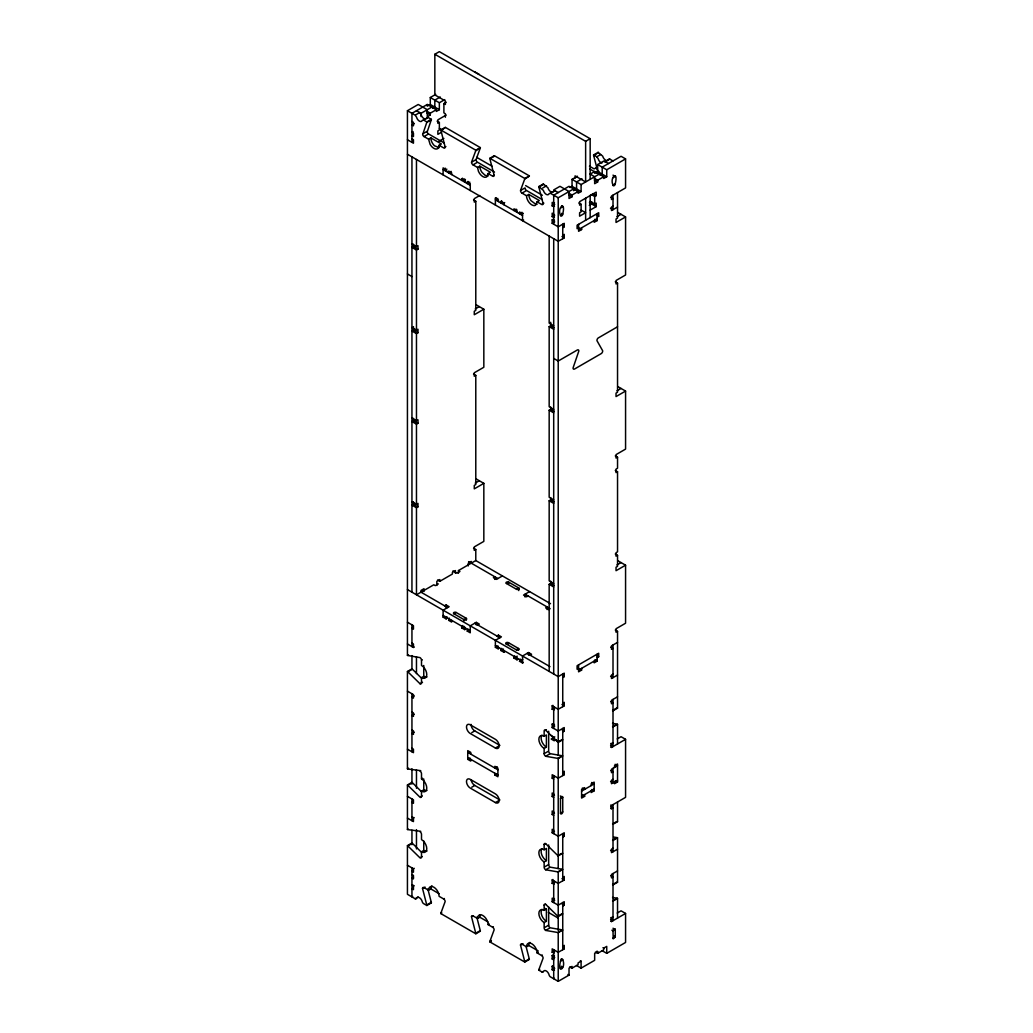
<?xml version="1.0" encoding="UTF-8"?>
<svg xmlns="http://www.w3.org/2000/svg" width="1033" height="1033" viewBox="0 0 1033 1033"><rect width="100%" height="100%" fill="white"/><g stroke="black" fill="none" stroke-linecap="round" stroke-linejoin="round"><path stroke-width="1.5" d="M477.543 167.462L479.803 166.145L490.365 172.24L488.105 173.557L487.214 176.423A7.438 4.3 60 0 1 478.46 171.375L477.543 167.462L473.024 164.841A2.131 1.227 60 0 1 471.513 162.233L475.761 150.676A2.131 1.227 60 0 0 475.826 150.211L480.345 147.603L445.365 127.395L440.833 130.016L445.146 147.009A2.131 1.227 60 0 1 443.635 147.887L439.115 145.266L439.012 146.402A7.463 4.313 60 0 1 435.371 148.946A7.463 4.313 60 0 1 430.115 144.388L428.566 139.171L424.034 136.563A2.131 1.227 60 0 1 422.639 134.652L426.771 122.398A2.131 1.227 60 0 0 426.836 121.933L431.368 119.324L427.739 117.297L426.758 117.827A4.261 2.466 60 0 1 423.917 118.498A4.261 2.466 60 0 1 421.077 114.534L419.656 112.558L415.886 114.74M526.533 195.741L528.793 194.436L539.342 200.531L537.083 201.835L535.533 205.244A7.476 4.313 60 0 1 530.265 203.721A7.476 4.313 60 0 1 526.61 196.967L526.533 195.741L522.001 193.119A2.131 1.227 60 0 1 520.49 190.511L524.738 178.954A2.131 1.227 60 0 0 524.803 178.489L529.335 175.881L494.342 155.686L489.823 158.294A2.131 1.227 60 0 0 489.887 158.824L494.136 175.287L493.374 175.726M596.299 168.715L596.403 167.591L594.13 168.896L589.443 166.184M615.268 937.021L613.202 938.829L613.008 930.849A1.601 0.93 -60 0 1 614.144 928.899A1.601 0.93 -60 0 1 615.268 929.545L615.268 937.021L614.144 936.363M444.242 143.006L428.566 133.954A2.131 1.227 60 0 1 427.158 132.043L431.303 119.776A2.131 1.227 60 0 0 431.368 119.324M472.262 161.794L476.032 159.624L480.28 148.068A2.131 1.227 60 0 0 480.345 147.603M476.807 917.162L480.28 930.63A2.131 1.227 60 0 1 480.345 931.172L475.826 933.78L440.833 913.585A2.131 1.227 60 0 1 440.897 913.12L445.146 901.564A2.131 1.227 60 0 0 443.635 898.942L439.115 896.334A7.463 4.313 60 0 0 433.834 887.192A7.463 4.313 60 0 0 428.566 890.239L424.034 887.631A2.131 1.227 60 0 0 422.523 888.496L426.771 904.96A2.131 1.227 60 0 1 426.836 905.502L431.368 902.881A2.131 1.227 60 0 0 431.303 902.351L427.843 888.974M526.081 946.564L529.27 958.908A2.131 1.227 60 0 1 529.335 959.45L524.803 962.059L489.823 941.864A2.131 1.227 60 0 1 489.887 941.399L494.136 929.842A2.131 1.227 60 0 0 492.625 927.221L488.105 924.612A7.463 4.313 60 0 0 482.824 915.47A7.463 4.313 60 0 0 477.543 918.518L473.024 915.909L471.513 916.775L475.761 933.238A2.131 1.227 60 0 1 475.826 933.78M569.777 966.836L572.05 968.141L572.05 966.41L569.028 968.141L569.028 975.113L558.22 981.35L550.512 976.908A2.131 1.227 60 0 1 549.091 974.92A4.261 2.466 60 0 0 546.25 970.955A4.261 2.466 60 0 0 543.41 971.64A2.131 1.227 60 0 1 541.989 971.976L538.8 970.142A2.131 1.227 60 0 1 538.864 969.677L543.113 958.12A2.131 1.227 60 0 0 541.602 955.512L537.083 952.891A7.463 4.313 60 0 0 531.801 943.749A7.463 4.313 60 0 0 526.533 946.796L522.001 944.188A2.131 1.227 60 0 0 520.503 945.066L524.738 961.529A2.131 1.227 60 0 1 524.803 962.059M608.411 159.431L609.38 158.914L613.008 160.928M445.391 117.233L445.391 113.759L443.893 112.881L443.893 103.597L445.391 104.462L445.391 100.989L434.841 94.894L434.841 54.258L439.361 51.65L590.166 138.706L590.166 179.342M421.477 678.139L412.374 669.203A2.131 1.227 60 0 0 411.947 668.88L407.428 671.489A2.131 1.227 60 0 1 407.854 671.812L419.992 683.73A2.131 1.227 60 0 0 421.503 682.852L421.503 677.635A7.463 4.313 60 0 0 426.771 674.588A7.463 4.313 60 0 0 421.503 665.446L421.503 660.216A2.131 1.227 60 0 0 419.992 657.608L407.854 655.503A2.131 1.227 60 0 1 407.428 655.335L407.428 110.725L418.236 104.475L427.275 109.705L427.275 116.664L430.296 114.934L430.296 113.191L436.326 109.705L436.326 111.448L439.348 109.705L439.348 102.745L430.296 97.515L430.296 104.475L439.348 109.705M430.296 97.515L435.719 94.377M436.326 109.705L427.275 104.475L411.947 113.333L411.947 142.347M440.252 96.999L434.816 100.124L434.816 107.096L432.814 108.258M428.282 105.637L430.296 104.475M416.467 110.725L420.999 113.333L431.807 107.096M439.348 102.745L444.771 99.607M443.893 103.597L446.153 102.293M414.207 123.637L411.947 124.941L413.458 125.806L413.458 122.333L411.947 121.455M407.428 110.725L415.124 115.167L416.544 117.155A4.261 2.466 60 0 0 419.398 121.119A4.261 2.466 60 0 0 422.239 120.435L427.43 117.917M426.771 122.398L430.541 120.215M413.084 131.54L411.947 132.198L413.458 133.063L413.458 136.55L411.947 135.685L412.696 135.246M446.153 115.063L437.863 119.854L437.863 123.327L439.361 122.462L439.361 130.003L437.863 130.881L437.863 134.355L441.478 132.276M423.285 133.515L427.055 131.346M424.034 136.563L427.804 134.393M442.408 129.68L445.365 127.395M428.566 139.171L430.826 137.867L441.375 143.961L439.115 145.266M438.999 141.25L443.893 138.422M444.397 147.448L445.907 146.583M475.761 150.676L479.532 148.494M445.52 168.237L443.118 169.632L470.26 185.307M443.105 174.861L443.105 167.888L446.127 169.632L446.876 169.192M446.876 170.936L446.127 171.375L446.127 169.632M451.15 171.375L448.645 172.821L448.645 171.091L451.653 172.821L451.653 174.564M473.024 164.841L476.794 162.672M490.636 158.398L491.398 157.959M492.147 157.52L492.896 157.093M493.658 156.654L494.407 156.215A2.131 1.227 60 0 1 494.342 155.686M463.972 179.071L461.712 180.375L462.461 178.192M461.712 178.632L464.721 180.375L465.483 179.936M465.483 181.679L464.721 182.118L464.721 180.375M469.757 182.118L467.239 183.564L467.988 181.382M479.738 195.508L474.276 198.659L474.276 202.132L475.787 201.267L475.787 310.391L474.276 311.256L474.276 314.742L483.831 309.229L483.831 367.27L474.276 372.784L474.276 376.257L475.787 375.392L475.787 484.516L474.276 485.381L474.276 488.867L483.831 483.354L483.831 541.395L474.276 546.909L474.276 550.395L475.787 549.517L475.787 560.545L458.445 570.565L458.445 573.173M434.841 54.258L585.634 141.327L590.166 138.706M524.738 178.954L528.509 176.772M495.388 205.038L495.388 198.078L496.137 197.639M417.978 249.147L413.458 246.538L411.947 247.404L416.467 250.025L417.978 249.147L417.978 245.673L416.467 246.538L411.947 243.93M497.803 198.426L495.388 199.808L522.53 215.484M501.676 202.571L500.915 203.01L501.676 200.828M521.252 190.072L525.022 187.903A2.131 1.227 60 0 0 526.533 190.511L542.209 199.563M500.915 201.267L503.936 203.01L504.685 202.571M522.001 193.119L525.771 190.95M537.083 201.835L541.602 204.444A2.131 1.227 60 0 0 543.113 203.578L538.864 187.115A2.131 1.227 60 0 1 538.8 186.573L543.332 183.964L547.929 187.774A4.261 2.466 60 0 0 550.77 191.738A4.261 2.466 60 0 0 553.623 191.066L555.044 190.718M597.9 171.943L593.652 155.479A2.131 1.227 60 0 1 593.601 154.937L598.12 152.329L602.717 156.151A4.261 2.466 60 0 0 605.118 159.805A4.261 2.466 60 0 0 607.985 160.102M539.626 186.676L543.397 184.494M593.652 155.479L596.674 153.736M542.738 187.98L546.509 185.798M593.601 154.937L596.777 156.784L600.547 154.601M572.05 179.355L581.088 184.584L581.088 191.544L572.05 186.314L572.05 179.355L577.473 176.217M610.748 197.342L613.008 198.659L611.497 199.524L611.497 196.038L625.572 187.916L625.572 158.901L606.733 169.774L606.733 176.746L597.681 171.517L597.681 164.557L603.956 160.928L608.489 163.537M538.8 186.573L543.41 190.395A4.261 2.466 60 0 0 546.25 194.359A4.261 2.466 60 0 0 549.091 193.675L554.282 191.157M606.061 161.264L609.832 159.095M522.027 212.294L519.522 213.741L519.522 211.997L522.53 213.741L523.279 213.314M581.992 178.838L576.569 181.963L576.569 188.936L573.547 190.679M589.843 174.306L594.659 171.517L603.711 176.746L603.711 178.489L606.733 176.746M570.035 187.477L572.05 186.314M597.681 171.517L594.659 173.26L594.659 171.517M542.364 204.005L543.875 203.139M589.856 169.038L596.403 172.808L598.908 171.362M550.512 193.339L558.22 197.781L573.547 188.936M581.088 184.584L599.192 174.125M600.199 175.287L602.2 174.125L602.2 167.165L621.053 156.28L625.572 158.901M523.666 220.055L522.53 220.713L522.53 213.741M554.45 202.855L552.19 202.429L552.19 205.903L554.45 206.342M552.19 205.903L554.695 204.457M568.654 193.068L572.05 195.03L578.08 191.544L578.08 193.287L581.088 191.544M594.285 178.27L597.681 180.22L603.711 176.746M572.05 195.03L572.05 196.761L569.028 198.504L569.028 191.544L559.976 186.314L553.701 189.943L558.22 192.564M597.681 180.22L597.681 181.963L594.659 183.706L594.659 176.746L590.14 174.125M560.48 208.085L562.74 206.781M613.008 177.753L615.268 176.449L613.008 175.145M553.701 214.038L552.19 213.16L552.19 216.646L554.695 215.2M554.45 217.085L552.19 216.646M562.74 227.673L564.25 226.808L564.25 223.322L558.22 226.808L552.19 223.322L552.19 219.835L552.939 219.409M560.48 215.342L562.74 214.038C566.2 199.743 556.735 207.568 560.48 215.342A1.601 0.93 -60 0 0 561.616 215.987A1.601 0.93 -60 0 0 562.74 214.038L561.616 213.379M613.008 185.01L615.268 183.706C618.728 169.412 609.263 177.237 613.008 185.01A1.601 0.93 -60 0 0 614.144 185.669A1.601 0.93 -60 0 0 615.268 183.706M581.114 210.099L585.634 212.721L579.603 216.194L579.603 212.721L581.114 211.842L581.114 204.302L579.603 205.167L579.603 201.693L596.196 192.112L596.196 195.599L594.685 196.464L591.289 194.501M554.45 220.274L552.19 219.835M552.19 223.322L554.695 221.875M589.262 205.399L591.664 204.005L591.664 201.693M590.166 201.396L594.685 204.005L596.196 203.139L596.196 206.626L590.166 210.099M562.74 235.214L564.25 234.349L564.25 237.835L558.22 241.309L407.428 154.253M613.008 206.2L611.497 207.065L611.497 210.551L617.54 207.065M578.583 227.815L577.085 228.68L577.085 225.207L598.701 212.721L598.701 216.207L597.19 217.072M578.583 229.558L597.177 218.828M581.605 227.815L581.605 229.558L578.583 231.302L578.583 224.342M597.177 213.599L597.19 220.558L594.169 222.302L594.169 220.558M417.978 332.729L413.458 330.121L411.947 330.986L416.467 333.607L417.978 332.729L417.978 329.243L416.467 330.121L411.947 327.513M616.959 216.685L621.053 214.322M612.582 710.433A2.131 1.227 60 0 0 613.008 710.756L617.54 708.147L617.54 631.357L616.03 632.222L616.03 628.748L625.572 623.235L625.572 565.193L616.03 570.707L616.03 567.22L617.54 566.355L617.54 555.328L616.03 556.193L616.03 552.707L617.54 551.842L617.54 471.745L616.03 472.61L616.03 469.124L617.54 468.259L617.54 457.232L616.03 458.097L616.03 454.623L625.572 449.11L625.572 391.068L616.03 396.582L616.03 393.095L617.54 392.23L617.54 283.107L616.03 283.972L616.03 280.498L625.572 274.985L625.572 216.943L616.03 222.457L616.03 218.97L617.54 218.092L617.527 192.564M475.206 308.97L479.299 306.607M553.701 409.352L549.169 406.731L549.169 326.635L550.679 325.769L554.075 327.719M417.978 423.272L413.458 420.663L411.947 421.541L416.467 424.15L417.978 423.272L417.978 419.798L416.467 420.663L411.947 418.055M617.54 326.777L598.133 338.023A2.131 1.227 -60 0 0 596.971 340.683L602.665 350.755A2.131 1.227 -60 0 1 601.18 353.635L574.58 369.001A2.131 1.227 -60 0 1 573.095 367.825L578.79 351.181A2.131 1.227 -60 0 0 577.305 350.006L558.22 361.021L553.701 358.412M553.701 499.895L549.169 497.273L549.169 410.217L550.679 409.352L554.075 411.302M417.978 506.854L413.458 504.246L411.947 505.111L416.467 507.732L417.978 506.854L417.978 503.381L416.467 504.246L411.947 501.638M616.959 390.81L621.053 388.447M475.206 483.108L479.299 480.745M553.701 583.477L549.169 580.856L549.169 500.76L550.679 499.895L554.075 501.844M437.579 579.991L439.851 581.295L452.415 574.038L452.415 572.295L455.424 570.565L455.424 573.341M438.341 583.903L435.319 585.646L433.808 584.781L416.467 594.788L416.467 507.732M444.616 605.816L446.127 604.951L449.148 606.694L443.118 610.167L443.118 617.14L446.127 618.883L446.889 618.444M412.696 627.87L411.947 628.309L413.458 629.187L413.458 625.701L407.428 622.215M502.425 575.923L496.395 579.41L493.374 577.667L494.884 576.801L494.884 579.41M443.118 617.14L443.867 616.701M446.889 616.701L446.127 618.883M456.186 612.492A1.601 0.93 0 0 0 453.926 612.492A1.601 0.93 0 0 0 453.926 613.796L456.186 612.492L466.232 618.302L466.232 620.045M508.714 583.477L508.714 582.173A1.601 0.93 0 0 0 506.441 582.173A1.601 0.93 0 0 0 506.441 583.477L508.714 582.173L518.76 587.971L518.76 590.579M449.394 618.147L448.645 620.329L451.653 622.073L451.653 620.329M448.645 620.329L449.394 619.89M407.428 643.985L413.458 647.459L414.207 647.032M516.5 589.275L518.76 587.971A1.601 0.93 0 0 1 518.76 589.275A1.601 0.93 0 0 1 516.5 589.275L506.441 583.477M407.428 655.335L408.177 654.896M407.854 655.503L408.603 655.077M462.836 625.481L461.712 626.127L461.712 627.87L464.721 629.614L465.483 629.174M461.712 627.87L464.23 626.424M465.483 627.444L464.721 629.614M477.801 624.978L479.299 624.1L476.29 622.357L470.26 625.843L470.26 632.803L467.239 631.073L467.988 628.89M529.567 591.599L523.537 595.085L526.559 596.829L528.057 595.951M467.239 631.073L469.757 629.614M549.169 671.411L549.169 584.342L550.679 583.477L554.075 585.427M421.503 660.216L422.252 659.79M408.603 671.385L412.374 669.203M421.503 677.635L423.762 676.331A7.463 4.313 60 0 0 427.003 676.912M616.959 564.935L621.053 562.572M496.899 636.005L498.41 635.127L501.418 636.87L495.388 640.357L495.388 647.317L498.41 649.06L498.41 647.317M419.992 683.73L422.51 682.271M495.388 647.317L497.906 645.87M414.207 695.932L411.947 697.236L413.458 698.101L413.458 694.628L407.428 691.142M506.196 643.985L508.456 642.681L518.514 648.479A1.601 0.93 0 0 1 518.514 649.783A1.601 0.93 0 0 1 516.255 649.783L506.196 643.985A1.601 0.93 0 0 1 506.196 642.681A1.601 0.93 0 0 1 508.456 642.681L508.456 644.411M501.676 648.337L500.915 650.506L503.936 652.249L504.685 651.823M500.915 650.506L503.433 649.06M516.255 649.783L518.514 648.479L518.514 650.222M514.744 655.878L513.982 658.06L517.004 659.803L517.753 659.364M414.207 714.216L411.947 715.52L413.458 716.385L413.458 712.912L411.947 712.034M513.982 658.06L517.249 656.175M530.071 655.154L531.582 654.289L528.56 652.546L522.53 656.02L522.53 662.992L523.292 662.553M520.27 659.067L519.522 661.249L522.53 662.992M519.522 661.249L522.788 659.364M414.207 732.203L411.947 733.507L413.458 734.386L413.458 730.899L411.947 730.034M617.54 642.384L611.497 645.87L611.497 649.344L613.008 648.479L610.748 647.174M562.74 677.506L564.25 676.628L564.25 673.142L558.22 676.628L407.428 589.572M578.583 668.351L577.085 669.229L577.085 665.743L598.701 653.256L598.701 656.743L597.19 657.621M407.428 671.489L407.428 768.823L408.551 768.178M578.583 670.094L597.177 659.364M471.758 732.642L474.78 730.899L499.907 745.413M581.605 668.351L581.605 670.094L578.583 671.837L578.583 664.878M597.177 654.134L597.19 661.094L594.169 662.837L594.169 661.094M407.428 768.823A2.131 1.227 60 0 0 407.854 769.004L420.741 770.67M420.741 831.294L407.854 829.628A2.131 1.227 60 0 1 407.428 829.46L407.428 784.99L411.947 782.381A2.131 1.227 60 0 1 412.374 782.704L421.477 791.64M407.428 784.99A2.131 1.227 60 0 1 407.854 785.312L411.625 783.143M407.854 785.312L419.992 797.231A2.131 1.227 60 0 0 421.503 796.353L421.503 791.136A7.463 4.313 60 0 0 426.771 788.089A7.463 4.313 60 0 0 421.503 778.947L422.626 778.288M554.45 709.71L552.19 709.284L552.19 705.797L552.939 705.358M552.19 709.284L554.708 707.825M562.74 703.189L564.25 702.311L564.25 705.797L558.22 709.284L552.19 705.797M613.008 674.162L611.497 675.04L611.497 678.513L617.54 675.04M470.764 754.116L470.764 752.373L467.742 750.629L467.742 759.345L470.002 758.028M495.388 748.021A5.333 3.073 60 0 0 499.159 745.839A5.333 3.073 60 0 0 495.388 739.318L470.26 724.804A5.333 3.073 60 0 0 466.49 726.987A5.333 3.073 60 0 0 470.26 733.507L495.388 748.021L498.41 746.278M421.503 791.136L423.762 789.832A7.463 4.313 60 0 0 427.003 790.413M420.741 796.792L422.252 795.927M412.696 801.995L411.947 802.434L413.458 803.312L413.458 799.826L407.428 796.34M562.74 731.919L564.25 731.041L564.25 727.555L558.22 731.041L552.19 727.555L552.19 724.081L552.939 723.642M554.45 724.52L552.19 724.081M544.895 730.589L546.405 729.724M552.19 727.555L554.708 726.109M544.146 748.447A7.463 4.313 60 0 1 538.864 739.305A7.463 4.313 60 0 1 544.146 736.258L546.405 734.954L546.405 747.143L544.146 748.447L544.146 753.664A2.131 1.227 60 0 0 545.656 756.272L557.794 758.377A2.131 1.227 60 0 1 558.22 758.558L562.74 755.949A2.131 1.227 60 0 0 562.314 755.769L550.176 753.664L546.405 755.846M617.54 696.797L611.497 700.284L611.497 703.77L613.008 702.892L610.748 701.588M497.144 766.744L494.884 768.048L494.884 766.305L497.906 768.048L497.906 776.751L494.884 775.008L494.884 773.265M411.947 817.232L414.207 817.671M554.798 736.942L551.183 739.021L554.204 740.764L555.702 739.899M471.758 787.198L474.78 785.454L499.907 799.968M494.884 775.008L497.144 773.704M558.543 741.629L562.314 739.46A2.131 1.227 60 0 0 562.74 739.783L558.22 742.391A2.131 1.227 60 0 1 557.794 742.068L545.656 730.163A2.131 1.227 60 0 0 544.146 731.028L544.146 736.258M613.331 710.007L617.101 707.825M407.428 829.46L408.177 829.021M544.146 753.664L547.916 751.495M557.794 758.377L561.565 756.208M616.352 724.572L612.582 726.741A2.131 1.227 60 0 1 613.008 726.922L617.54 724.314L617.54 743.954M426.836 905.502L423.659 903.655A2.131 1.227 60 0 1 422.239 901.68A4.261 2.466 60 0 0 419.398 897.716A4.261 2.466 60 0 0 416.544 898.4A2.131 1.227 60 0 1 415.124 898.736L407.428 894.294L407.428 845.627L411.947 843.005A2.131 1.227 60 0 1 412.374 843.328L421.477 852.264M407.428 845.627A2.131 1.227 60 0 1 407.854 845.937L411.625 843.767M495.388 802.576A5.333 3.073 60 0 0 499.159 800.407A5.333 3.073 60 0 0 495.388 793.873L470.26 779.36A5.333 3.073 60 0 0 466.49 781.542A5.333 3.073 60 0 0 470.26 788.076L495.388 802.576L498.41 800.846M407.854 845.937L419.992 857.855A2.131 1.227 60 0 0 421.503 856.977L421.503 851.76L423.762 850.456A7.463 4.313 60 0 0 427.003 851.037M617.217 738.918L621.053 736.71L625.572 739.318L625.572 797.36L611.497 805.482L610.748 805.043M562.74 772.103L564.25 771.238L564.25 774.724L558.22 778.198L552.19 774.724L552.19 778.198L554.45 776.893M610.748 743.528L613.008 743.089M420.741 857.416L422.252 856.551M610.748 747.001L611.497 747.44L625.572 739.318M407.428 865.267L413.458 868.753L414.207 868.314M412.696 870.922L411.947 871.361L413.458 872.226L413.458 868.753M553.701 793.873L552.19 793.008L552.19 796.482L554.45 795.178M413.458 877.172L411.947 878.037L413.458 878.902L413.458 875.429L411.947 874.551M560.48 798.664L562.74 797.36L562.74 811.873A1.601 0.93 -60 0 1 561.616 813.823A1.601 0.93 -60 0 1 560.48 813.178L560.48 798.664A1.601 0.93 -60 0 1 561.616 796.701A1.601 0.93 -60 0 1 562.74 797.36L560.338 795.965M412.696 884.855L411.947 885.294L414.207 885.733M412.696 888.341L411.947 888.78L413.458 889.645L413.458 886.159M581.592 791.123L594.156 783.866L591.754 782.472M581.592 796.34L594.156 789.083M422.523 888.496L425.041 887.05M553.701 811.873L552.19 810.995L552.19 814.482L554.45 813.178M613.008 779.36L611.497 780.238L611.497 783.711L617.54 780.238M584.626 794.597L584.626 796.34L581.605 798.07L581.605 789.367L584.626 787.624L584.626 789.367L582.354 788.063M591.16 785.596L591.16 783.853L594.169 782.11L594.169 790.826L591.16 792.556L591.16 790.826M412.696 896.463L411.947 896.902L411.947 867.875M560.48 813.178L562.74 811.873M428.566 890.239L430.826 888.935A7.463 4.313 60 0 1 431.936 885.836M415.124 898.736L418.145 896.993M614.519 767.467L614.519 765.724L617.54 763.981L617.54 781.981L614.519 783.711L614.519 781.981M427.533 904.534L431.303 902.351M553.701 830.145L552.19 829.279L552.19 832.766L554.45 831.462M443.635 898.942L444.397 898.516M548.665 844.942L548.665 864.556A2.131 1.227 60 0 0 550.176 867.165L562.314 869.27A2.131 1.227 60 0 1 562.74 869.45L558.22 872.059A2.131 1.227 60 0 0 557.794 871.878L545.656 869.773A2.131 1.227 60 0 1 544.146 867.165L544.146 861.948A7.463 4.313 60 0 1 538.864 852.806A7.463 4.313 60 0 1 544.146 849.759L544.146 844.529L545.656 843.664L557.794 855.569A2.131 1.227 60 0 0 558.22 855.892L562.74 853.284A2.131 1.227 60 0 1 562.314 852.961M562.74 837.117L564.25 836.239L564.25 832.766L558.22 836.239L552.19 832.766M610.748 808.529L613.008 808.09L610.748 806.786M544.146 849.759L546.405 848.442L546.405 860.631L544.146 861.948M440.897 913.12L441.659 912.681M440.833 913.585L441.595 913.146M557.794 855.569L560.803 853.826M616.352 821.764L612.582 823.934A2.131 1.227 60 0 0 613.008 824.257L617.54 821.648L617.54 801.995M544.895 866.726L548.665 864.556M545.656 869.773L549.427 867.604M558.543 871.439L562.314 869.27M613.331 839.816L617.101 837.634A2.131 1.227 60 0 1 617.54 837.815L617.54 882.272L613.008 884.881M477.543 918.518L479.803 917.214A7.463 4.313 60 0 1 480.448 914.683M617.54 837.815L613.008 840.423A2.131 1.227 60 0 0 612.582 840.242M554.45 883.835L552.19 883.409L552.19 879.922L552.939 879.483M552.19 883.409L554.708 881.95M562.74 877.314L564.25 876.436L564.25 879.922L558.22 883.409L552.19 879.922M613.008 848.287L611.497 849.165L611.497 852.638L617.54 849.165M488.105 924.612L489.229 923.967M476.51 932.812L480.28 930.63M492.625 927.221L493.374 926.795M554.45 898.645L552.19 898.206L552.19 901.693L558.22 905.166L564.25 901.693L564.25 905.166L562.74 906.044M548.665 907.077L548.665 925.181A2.131 1.227 60 0 0 550.176 927.789L562.314 929.894A2.131 1.227 60 0 1 562.74 930.074L558.22 932.683A2.131 1.227 60 0 0 557.794 932.502L545.656 930.41A2.131 1.227 60 0 1 544.146 927.789L544.146 922.572A7.463 4.313 60 0 1 538.864 913.43A7.463 4.313 60 0 1 544.146 910.383L544.146 905.153L545.656 904.288L557.794 916.194A2.131 1.227 60 0 0 558.22 916.516L562.74 913.908A2.131 1.227 60 0 1 562.417 913.676M552.19 901.693L554.708 900.234M489.887 941.399L491.398 940.534M544.146 910.383L546.405 909.079L546.405 921.268L544.146 922.572M489.823 941.864L491.334 940.986M617.54 870.922L611.497 874.409L611.497 877.895L613.008 877.017L610.748 875.713M557.794 916.194L561.565 914.024M612.582 884.558L616.352 882.389M544.895 927.363L548.665 925.181M545.656 930.41L549.427 928.228M520.503 945.066L523.008 943.607M526.533 946.796L528.793 945.492A7.463 4.313 60 0 1 529.903 942.393M558.543 932.076L562.314 929.894M613.331 900.44L617.101 898.258A2.131 1.227 60 0 1 617.54 898.439L617.54 918.079M617.54 898.439L613.008 901.047A2.131 1.227 60 0 0 612.582 900.879M537.083 952.891L538.219 952.245M525.5 961.09L529.27 958.908M541.602 955.512L542.364 955.073M617.217 913.043L621.053 910.835L625.572 913.443L625.572 942.458L606.733 953.343L602.2 950.734M562.74 946.241L564.25 945.363L564.25 948.849L558.22 952.323L552.19 948.849L552.19 952.323L554.708 950.876M610.748 917.653L613.008 917.214M554.45 952.762L552.19 952.323M553.701 959.877L552.19 958.998L552.19 955.525L552.939 955.086M610.748 921.126L611.497 921.565L625.572 913.443M554.45 955.951L552.19 955.525M552.19 958.998L554.708 957.552M538.864 969.677L539.626 969.238M538.8 970.142L539.562 969.703M541.989 971.976L542.738 971.536M560.48 961.181L562.74 959.877A1.601 0.93 -60 0 0 561.616 959.218A1.601 0.93 -60 0 0 560.48 961.181C557.032 975.475 566.484 967.65 562.74 959.877L561.242 958.998M554.45 970.181L552.19 969.742L552.19 966.255L552.939 965.829M552.19 969.742L554.708 968.295M560.48 968.438L562.74 967.133L561.242 966.255M613.008 938.106L615.268 936.802L614.144 936.156M576.569 965.532L581.088 968.141L581.088 961.181L578.08 962.924L578.08 964.667L572.05 968.141M595.421 952.039L597.681 953.343L597.681 951.6L594.659 953.343L594.659 960.316L581.088 968.141M602.962 947.687L603.711 948.126L606.733 946.383L606.733 953.343M554.45 978.303L553.701 978.742L553.701 949.714M597.681 953.343L603.711 949.856L603.711 948.126M604.098 161.703L605.299 161.703M439.206 147.642L434.467 145.769A7.463 4.3 60 0 1 430.826 137.867M488.183 175.92L485.084 175.287L481.985 172.343A7.463 4.313 60 0 1 479.803 166.145M612.556 723.345L617.101 724.133A2.131 1.227 60 0 1 617.54 724.314M614.067 837.104L617.101 837.634M612.556 897.47L617.101 898.258M474.78 71.832L479.299 74.441M597.681 164.557L606.733 169.774M594.285 180.013L597.681 181.963M592.8 193.636L596.196 195.599M610.464 208.214L613.008 209.686L613.008 195.172M617.657 212.372L625.572 216.943M578.08 191.544L569.028 186.314L553.701 195.172L553.701 224.187M589.404 202.7L596.196 206.626M426.9 111.228L430.296 113.191M426.9 112.971L430.296 114.934M568.654 194.811L572.05 196.761M437.101 121.158L439.361 122.462M578.854 202.997L581.114 204.302M596.428 214.903L598.701 216.207M439.361 128.26L441.633 129.577M423.659 120.099L426.836 121.933M440.833 130.016L475.826 150.211M489.823 158.294L524.803 178.489M594.931 219.254L597.19 220.558M561.616 205.916L562.74 206.561M476.729 157.378L492.082 166.248M525.603 185.591L542.351 195.276M494.536 172.046L477.543 162.233A2.131 1.227 60 0 1 476.032 159.624M488.105 173.557L492.625 176.165A2.131 1.227 60 0 0 494.136 175.287M579.345 228.254L581.605 229.558M411.947 138.874L413.458 139.739L413.458 143.225L407.428 139.739M563.501 226.369L564.25 226.808M467.239 181.821L470.26 183.564L470.26 190.524M495.388 198.078L498.41 199.821L498.41 201.551M561.991 236.531L564.25 237.835M473.527 199.963L475.787 201.267M615.268 281.802L617.54 283.107M553.701 325.769L549.169 323.148L549.169 236.092M549.169 326.635L553.701 329.243M475.916 304.658L483.831 309.229M617.657 386.497L625.572 391.068M407.428 273.965L411.947 276.573M549.169 410.217L553.701 412.826M473.527 374.088L475.787 375.392M615.268 455.927L617.54 457.232M615.268 470.441L617.54 471.745M549.169 500.76L553.701 503.368M615.268 554.011L617.54 555.328M475.916 478.783L483.831 483.354M617.657 560.622L625.572 565.193M549.169 584.342L553.701 586.951M473.527 548.213L475.787 549.517M615.268 630.053L617.54 631.357M475.658 560.48L550.512 603.685M468.582 561.616L497.906 578.545M550.176 608.721L525.048 594.207L525.048 596.997M548.665 609.586L545.656 607.856L547.167 606.978L547.167 609.586M458.445 570.565L459.956 571.43L456.935 573.173L452.983 570.887M596.428 655.439L598.701 656.743M594.931 659.79L597.19 661.094M610.593 676.253L613.008 677.648L613.008 644.992M579.345 668.79L581.605 670.094M420.87 592.103L447.638 607.559M474.78 623.235L499.907 637.735M527.062 653.411L549.995 666.659M563.501 676.189L564.25 676.628M453.926 613.796L463.972 619.606A1.601 0.93 0 0 0 466.232 619.606A1.601 0.93 0 0 0 466.232 618.302L463.972 619.606L463.972 620.91M443.118 615.397L470.26 631.073M495.388 645.573L522.53 661.249M561.991 704.493L564.25 705.797M610.593 745.18L613.008 746.575L613.008 699.406M411.947 643.107L413.458 643.985L413.458 647.459M561.991 729.737L564.25 731.041M615.126 764.33L617.54 765.724L611.497 769.211L611.497 772.684L613.008 771.819L610.748 770.515M550.679 735.251L552.694 736.413M557.794 741.1L553.701 738.737L553.701 736.994M615.268 780.664L617.54 781.981M610.593 781.452L613.008 782.846L613.008 768.332M591.909 789.509L594.169 790.826M563.501 774.285L564.25 774.724M582.354 795.023L584.626 796.34M552.19 778.198L553.701 779.076M552.19 796.482L553.701 797.36M467.742 752.373L497.906 769.792M467.742 757.602L497.906 775.008M467.742 759.345L470.764 761.076L470.764 759.345M552.19 814.482L553.701 815.347M610.593 850.379L613.008 851.773L613.008 804.617M411.947 748.318L413.458 749.183L413.458 752.67L407.428 749.183M563.501 835.813L564.25 836.239M561.991 878.618L564.25 879.922M610.593 919.305L613.008 920.7L613.008 873.544M613.008 928.241L615.268 929.545L613.008 930.849L611.885 930.204M561.991 903.862L564.25 905.166M407.428 818.11L413.458 821.597L413.458 818.11M548.355 912.397L558.349 918.169M596.919 951.173L597.681 951.6M563.501 948.41L564.25 948.849M580.339 960.742L581.088 961.181M430.826 888.935L439.038 893.674M479.803 917.214L488.015 921.952M528.793 945.492L538.167 950.915M567.892 974.455L569.028 975.113M552.19 966.255L553.701 967.133M430.567 902.429L431.368 902.881M596.777 156.784L598.197 158.759A4.261 2.466 60 0 0 601.929 163.085M611.497 743.954L611.497 747.44M611.497 805.482L611.497 808.968M611.497 918.079L611.497 921.565M594.685 196.464L594.685 204.005M590.166 195.366L590.166 217.653M585.634 141.327L585.634 181.95L575.084 175.855L575.084 178.18M585.634 198.207L585.634 220.261M562.74 224.187L562.74 238.7M562.74 674.02L562.74 706.662M562.74 728.433L562.74 775.589M562.74 833.631L562.74 880.787M562.74 902.558L562.74 949.714M558.22 197.781L558.22 755.394M558.22 758.558L558.22 868.559M558.22 872.059L558.22 930.759M558.22 932.683L558.22 981.35M553.701 238.7L553.701 674.02M553.701 706.662L553.701 728.433M553.701 775.589L553.701 833.631M553.701 880.787L553.701 902.558M550.679 322.283L550.679 325.769M550.679 407.028L550.679 409.352M550.679 497.57L550.679 499.895M550.679 581.153L550.679 583.477M548.665 731.248L548.665 751.056A2.131 1.227 60 0 0 550.176 753.664M528.56 652.546L528.56 655.154M517.004 212.294L517.004 210.551L513.982 208.808L513.982 210.551L516.255 209.247A1.601 0.93 0 0 0 516.745 209.441M517.004 658.06L517.004 659.803M503.936 203.01L503.936 204.754M503.936 650.506L503.936 652.249M498.41 635.127L498.41 637.735M476.29 622.357L476.29 624.978M471.268 563.153L471.268 561.423L468.246 563.153L468.246 565.942M446.127 604.951L446.127 607.559M439.851 581.295L439.851 579.552L436.83 581.295L436.83 585.479M427.275 104.475L427.275 106.218M424.008 591.483L424.008 588.694L420.999 590.437L420.999 592.18M423.762 665.497L423.762 676.331M423.762 778.985L423.762 789.832M423.762 840.978L423.762 850.456M421.503 778.947L421.503 773.717A2.131 1.227 60 0 0 419.992 771.109M420.999 113.333L420.999 116.535M416.467 159.482L416.467 246.538M416.467 250.025L416.467 330.121M416.467 333.607L416.467 420.663M416.467 424.15L416.467 504.246M416.467 656.678L416.467 673.555M416.467 769.83L416.467 788.256M416.467 829.628L416.467 848.919M413.458 244.214L413.458 246.538M413.458 326.635L413.458 330.121M413.458 418.339L413.458 420.663M413.458 501.922L413.458 504.246M411.947 156.861L411.947 592.18M411.947 624.823L411.947 646.593M411.947 655.593L411.947 669.41M411.947 693.75L411.947 751.792M411.947 768.759L411.947 784.112M411.947 798.948L411.947 820.719M411.947 830.235L411.947 844.697M617.54 821.648A2.131 1.227 60 0 1 617.205 821.416M617.54 882.272A2.131 1.227 60 0 1 617.101 881.95M617.54 708.147A2.131 1.227 60 0 1 617.205 707.915M465.108 179.329A1.601 0.93 0 0 1 464.463 179.264M543.358 184.365A2.131 1.227 60 0 1 543.332 183.964M537.173 204.198A7.463 4.3 60 0 1 535.701 204.211L530.962 200.622A7.463 4.3 60 0 1 528.793 194.449M529.335 175.881A2.131 1.227 60 0 1 529.27 176.346M474.78 785.454A5.333 3.073 60 0 1 471.087 779.812M474.78 730.899A5.333 3.073 60 0 1 471.009 724.365M546.405 747.143A7.463 4.313 60 0 1 541.77 741.268A7.463 4.313 60 0 1 541.989 735.16M419.992 831.733A2.131 1.227 60 0 1 421.503 834.341L421.503 839.571A7.463 4.313 60 0 1 426.771 848.713A7.463 4.313 60 0 1 421.503 851.76M544.146 905.153A2.131 1.227 60 0 1 545.656 904.288M544.146 844.529A2.131 1.227 60 0 1 545.656 843.664M546.405 921.268A7.463 4.313 60 0 1 541.77 915.393A7.463 4.313 60 0 1 541.989 909.285M544.701 908.42A7.463 4.313 60 0 1 546.405 909.079M546.405 860.631A7.463 4.313 60 0 1 541.77 854.769A7.463 4.313 60 0 1 541.989 848.661M471.513 916.775A2.131 1.227 60 0 1 473.024 915.909M598.184 152.858A2.131 1.227 60 0 1 598.12 152.329M597.461 172.911A2.131 1.227 60 0 1 596.403 172.808"/></g></svg>
